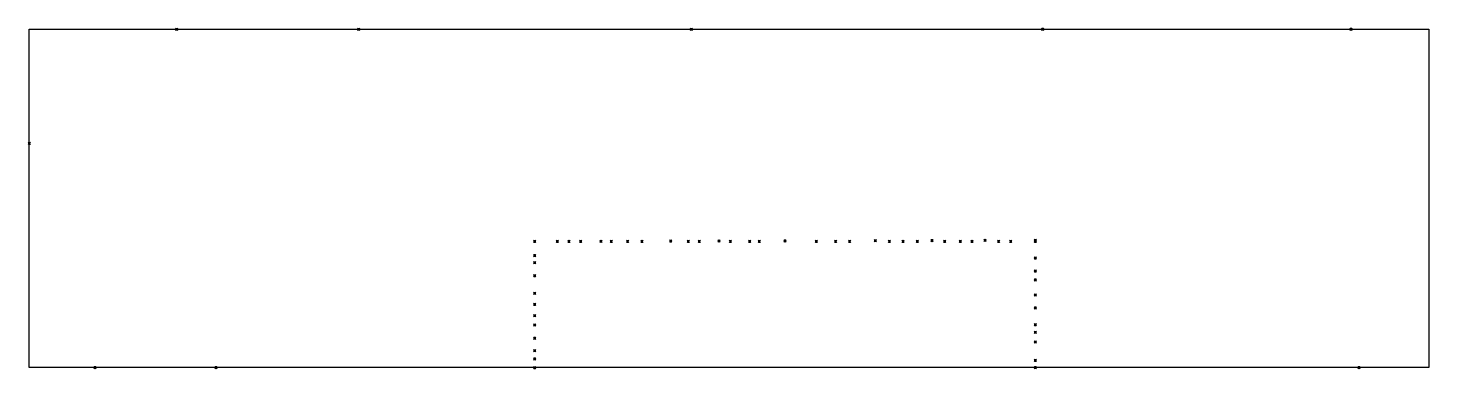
# Model space of a CAD drawing. Header units: feet. Extents: x -1 to 1199, y 2 to 294.
import ezdxf

# ---------------------------------------------------------------- set-up
doc = ezdxf.new("R2010")
doc.units = ezdxf.units.FT
doc.header["$LTSCALE"] = 0.5
doc.header["$MEASUREMENT"] = 0
doc.header["$PDMODE"] = 99
doc.layers.add('BOUNDARY', color=1, linetype='Continuous')
doc.layers.add('PANELS', color=210, linetype='Continuous')

msp = doc.modelspace()

# ---------------------------------------------------------------- linework, layer by layer
at = {"layer": 'BOUNDARY'}
for p, q in [((0, 3), (0, 292.8)), ((0, 292.8), (1199.2, 292.8)), ((1199.2, 292.8), (1199.2, 3)), ((1199.2, 3), (0, 3))]:
    msp.add_line(p, q, dxfattribs=at)
at = {"layer": 'PANELS'}
for p in [(126.4, 292.7), (282.4, 292.7), (567.2, 292.7), (868.3, 292.8), (1132.5, 292.8), (0, 194.9), (433, 111), (452.5, 111), (462.4, 111), (472.4, 111), (489.8, 111.1), (498.6, 111), (512.6, 111), (524.9, 111), (549.7, 111.3), (564.6, 111), (574, 111), (591, 111.4), (600.8, 111), (617.2, 111), (625.4, 111), (647.5, 111.5), (674.4, 111), (690.8, 111), (702.8, 111), (724.9, 111.7), (737, 111), (748.7, 111), (760.9, 111), (773.4, 111.8), (784.3, 111), (797.8, 111), (807.7, 111), (819, 111.9), (830.5, 111), (841, 111), (862, 112), (862, 111), (433, 98.9), (862, 96.7), (433, 92.8), (862, 85.6), (433, 81.6), (862, 78.1), (433, 66.6), (862, 65.1), (433, 57), (433, 47.4), (862, 54.1), (433, 39.4), (862, 39.6), (433, 28.1), (862, 33.1), (862, 24.9), (433, 17.4), (56.5, 3), (160, 3), (433, 10.4), (433, 2.8), (862, 9.1), (862, 3), (1139.3, 3)]:
    msp.add_point(p, dxfattribs=at)

doc.saveas('drawing.dxf')
